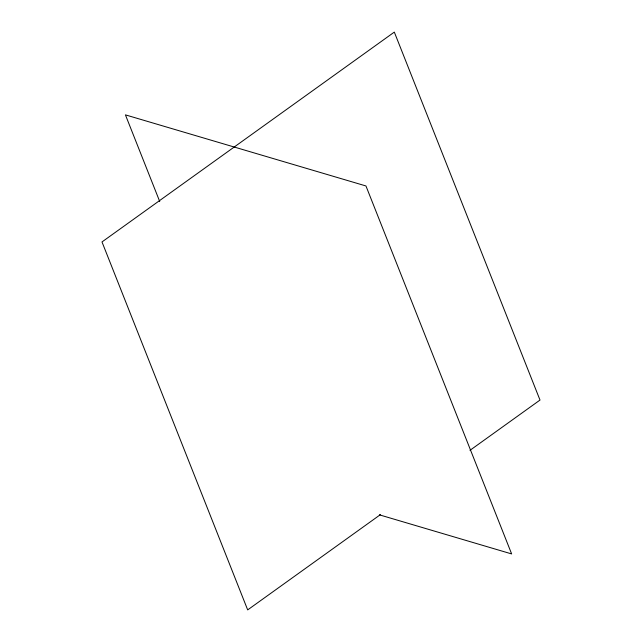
<?xml version="1.0" encoding="UTF-8"?>
<svg xmlns="http://www.w3.org/2000/svg" width="642" height="642" viewBox="0 0 642 642"><rect width="100%" height="100%" fill="white"/><g stroke="black" fill="none" stroke-linecap="round" stroke-linejoin="round"><path stroke-width="0.96" d="M380.409 514.627L247.684 609.9L101.998 241.938L394.316 32.1L540.002 400.062L469.976 450.331M379.398 514.836L511.642 553.926L365.956 185.963L125.423 114.87L159.722 201.508"/></g></svg>
